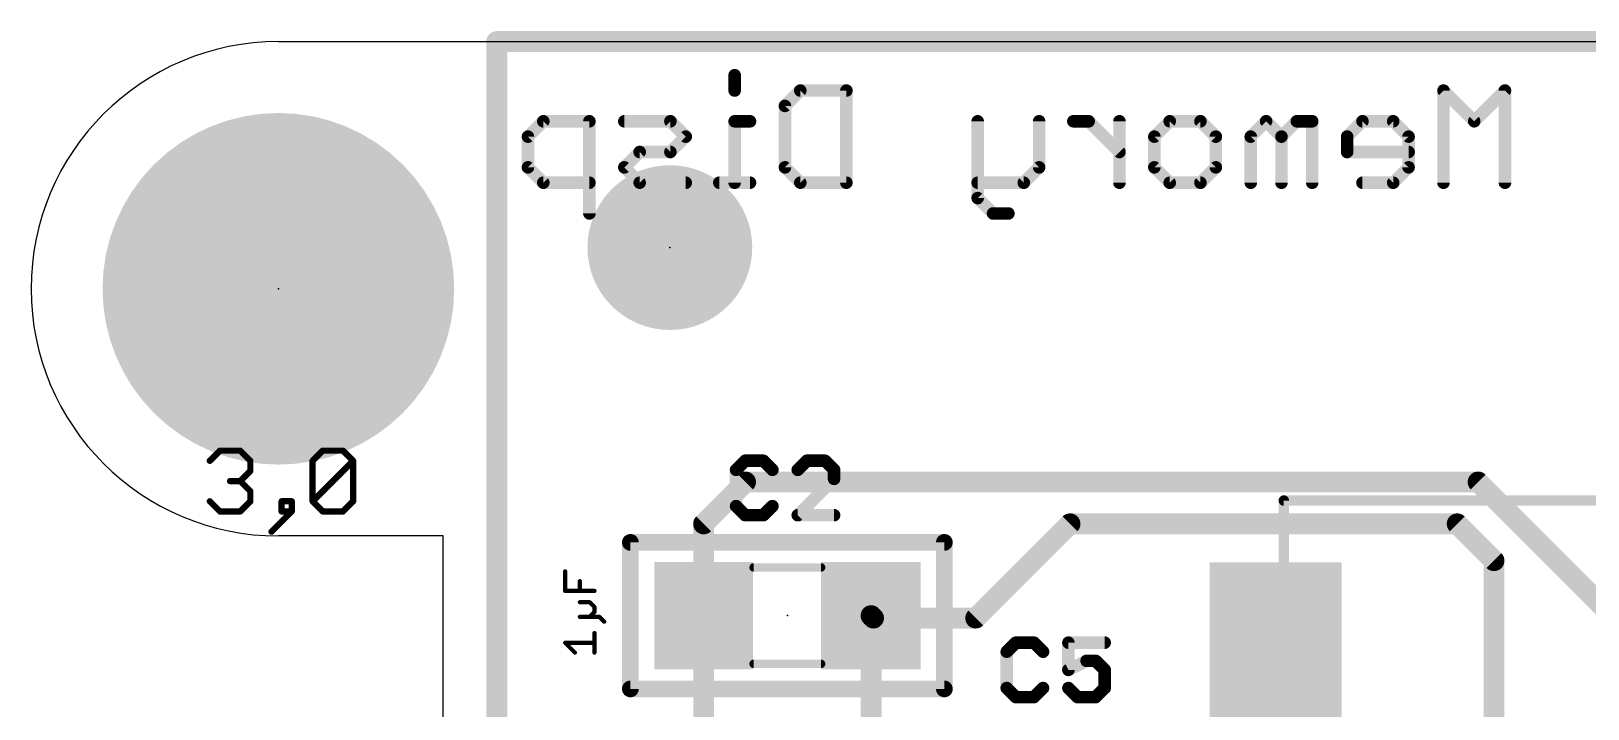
# Model space of a CAD drawing. Extents: x 0 to 40, y -0.1 to 39.1.
# Drawn here: x -0.03 to 18.86, y 30.9 to 39.13 of the extents above; entities that cross this region are included whole.
import ezdxf

# ---------------------------------------------------------------- set-up
doc = ezdxf.new("R2010")
doc.units = 0
for name, color, linetype in [('1', 12, 'CONTINUOUS'), ('16', 132, 'CONTINUOUS'), ('17', 110, 'CONTINUOUS'), ('20', 53, 'CONTINUOUS'), ('21', 40, 'CONTINUOUS'), ('22', 40, 'CONTINUOUS'), ('23', 53, 'CONTINUOUS'), ('25', 253, 'CONTINUOUS'), ('27', 253, 'CONTINUOUS'), ('39', 12, 'CONTINUOUS'), ('40', 132, 'CONTINUOUS'), ('41', 12, 'CONTINUOUS'), ('42', 132, 'CONTINUOUS'), ('43', 110, 'CONTINUOUS'), ('48', 253, 'CONTINUOUS'), ('51', 253, 'CONTINUOUS')]:
    doc.layers.add(name, color=color, linetype=linetype)

# ---------------------------------------------------------------- blocks, each defined once
blk = doc.blocks.new('RECT')
blk.add_solid([(-0.5, -0.5), (0.5, -0.5), (-0.5, 0.5), (0.5, 0.5)])
blk = doc.blocks.new('PIE')
at = {"const_width": 0.5}
blk.add_lwpolyline([(0, -0.25, 1), (0, 0.25, 1), (0, -0.25)], format="xyb", dxfattribs=at)
blk = doc.blocks.new('ROUNDP')
at = {"const_width": 0.5}
blk.add_lwpolyline([(0, -0.25, 1), (0, 0.25, 1), (0, -0.25)], format="xyb", dxfattribs=at)

msp = doc.modelspace()

# ---------------------------------------------------------------- linework, layer by layer
at = {"layer": '1', "const_width": 0.254}
for points in [[(5.618, 39), (34.318, 39)], [(5.618, 0), (5.618, 39)], [(8.636, 33.655), (8.128, 33.147)], [(17.526, 33.655), (8.636, 33.655)], [(19.718, 31.463), (17.526, 33.655)], [(8.128, 33.147), (8.128, 32.033)], [(12.573, 33.147), (11.43, 32.004)], [(17.272, 33.147), (12.573, 33.147)], [(17.718, 32.701), (17.272, 33.147)], [(17.718, 28.43), (17.718, 32.701)], [(8.128, 32.033), (8.128, 29.943)], [(10.16, 32.033), (10.16, 29.874)], [(10.189, 32.004), (10.16, 32.033)], [(11.43, 32.004), (10.189, 32.004)]]:
    msp.add_lwpolyline(points, dxfattribs=at)
at = {"layer": '1', "const_width": 0.127}
for points in [[(5.618, 39.0635, 1), (5.618, 38.9365)], [(5.6815, 39, 1), (5.5545, 39)], [(8.636, 33.7185, 1), (8.636, 33.5915)], [(8.6809, 33.6101, 1), (8.5911, 33.6999)], [(17.5709, 33.6999, 1), (17.4811, 33.6101)], [(17.526, 33.5915, 1), (17.526, 33.7185)], [(8.1915, 33.147, 1), (8.0645, 33.147)], [(8.0831, 33.1919, 1), (8.1729, 33.1021)], [(12.573, 33.2105, 1), (12.573, 33.0835)], [(12.6179, 33.1021, 1), (12.5281, 33.1919)], [(17.3169, 33.1919, 1), (17.2271, 33.1021)], [(17.272, 33.0835, 1), (17.272, 33.2105)], [(17.7815, 32.701, 1), (17.6545, 32.701)], [(17.6731, 32.6561, 1), (17.7629, 32.7459)], [(8.1915, 32.033, 1), (8.0645, 32.033)], [(10.2235, 32.033, 1), (10.0965, 32.033)], [(10.2049, 32.0779, 1), (10.1151, 31.9881)], [(10.189, 32.0675, 1), (10.189, 31.9405)], [(10.1441, 31.9591, 1), (10.2339, 32.0489)], [(11.3851, 32.0489, 1), (11.4749, 31.9591)], [(11.43, 31.9405, 1), (11.43, 32.0675)], [(8.0645, 32.033, 1), (8.1915, 32.033)]]:
    msp.add_lwpolyline(points, format="xyb", dxfattribs=at)
at = {"layer": '16', "const_width": 0.254}
for points in [[(34.318, 39), (5.618, 39)], [(5.618, 39), (5.618, 0)]]:
    msp.add_lwpolyline(points, dxfattribs=at)
at = {"layer": '16', "const_width": 0.127}
for points in [[(5.618, 39.0635, 1), (5.618, 38.9365)], [(5.6815, 39, 1), (5.5545, 39)]]:
    msp.add_lwpolyline(points, format="xyb", dxfattribs=at)
at = {"layer": '20'}
for p, q in [((2.968, 39), (36.968, 39)), ((4.968, 33), (2.968, 33)), ((4.968, 6), (4.968, 33))]:
    msp.add_line(p, q, dxfattribs=at)
for start, end in [(90, 180), (180, 270)]:
    msp.add_arc((2.968, 36), 3, start, end, dxfattribs=at)
at = {"layer": '21'}
for points, const_width in [([(2.968, 33.968, 1), (2.968, 38.032, 1), (2.968, 33.968)], 0.2032), ([(7.239, 32.9728, 1), (7.239, 32.8712)], 0.1016), ([(7.2898, 32.922, 1), (7.1882, 32.922)], 0.1016), ([(11.0998, 32.922, 1), (10.9982, 32.922)], 0.1016), ([(11.049, 32.8712, 1), (11.049, 32.9728)], 0.1016), ([(7.239, 31.1948, 1), (7.239, 31.0932)], 0.1016), ([(7.1882, 31.144, 1), (7.2898, 31.144)], 0.1016), ([(10.9982, 31.144, 1), (11.0998, 31.144)], 0.1016), ([(11.049, 31.0932, 1), (11.049, 31.1948)], 0.1016)]:
    msp.add_lwpolyline(points, format="xyb", dxfattribs=dict(at, const_width=const_width))
at = {"layer": '21', "const_width": 0.2032}
for points in [[(7.239, 32.922), (11.049, 32.922)], [(7.239, 31.144), (7.239, 32.922)], [(11.049, 32.922), (11.049, 31.144)], [(11.049, 31.144), (7.239, 31.144)]]:
    msp.add_lwpolyline(points, dxfattribs=at)
at = {"layer": '22', "const_width": 0.1524}
for points in [[(8.5043, 38.5922), (8.5043, 38.4058)], [(9.1145, 38.2193), (9.3009, 38.4058)], [(9.3009, 38.4058), (9.8602, 38.4058)], [(9.8602, 38.4058), (9.8602, 37.2872)], [(17.4782, 38.0329), (17.1053, 38.4058)], [(17.1053, 38.4058), (17.1053, 37.2872)], [(17.851, 38.4058), (17.4782, 38.0329)], [(17.851, 37.2872), (17.851, 38.4058)], [(9.1145, 37.4736), (9.1145, 38.2193)], [(6.1825, 38.0329), (5.9961, 37.8465)], [(6.7418, 38.0329), (6.1825, 38.0329)], [(6.7418, 36.9143), (6.7418, 38.0329)], [(7.7248, 38.0329), (7.1655, 38.0329)], [(7.9112, 37.8465), (7.7248, 38.0329)], [(8.6908, 38.0329), (8.5043, 38.0329)], [(8.5043, 38.0329), (8.5043, 37.2872)], [(11.4533, 38.0329), (11.4533, 37.1008)], [(12.199, 38.0329), (12.199, 37.4736)], [(12.8006, 38.0329), (12.6142, 38.0329)], [(13.1735, 37.6601), (12.8006, 38.0329)], [(13.1735, 37.2872), (13.1735, 38.0329)], [(13.5972, 37.8465), (13.7836, 38.0329)], [(13.7836, 38.0329), (14.1564, 38.0329)], [(14.1564, 38.0329), (14.3429, 37.8465)], [(14.953, 38.0329), (14.7666, 37.8465)], [(15.1394, 37.8465), (14.953, 38.0329)], [(15.3258, 38.0329), (15.1394, 37.8465)], [(15.5123, 38.0329), (15.3258, 38.0329)], [(15.5123, 37.2872), (15.5123, 38.0329)], [(16.1224, 38.0329), (15.9359, 37.8465)], [(16.4952, 38.0329), (16.1224, 38.0329)], [(16.6817, 37.8465), (16.4952, 38.0329)], [(5.9961, 37.8465), (5.9961, 37.4736)], [(7.7248, 37.6601), (7.9112, 37.8465)], [(13.5972, 37.4736), (13.5972, 37.8465)], [(14.3429, 37.8465), (14.3429, 37.4736)], [(14.7666, 37.8465), (14.7666, 37.2872)], [(15.1394, 37.8465), (15.1394, 37.2872)], [(15.9359, 37.8465), (15.9359, 37.6601)], [(16.6817, 37.4736), (16.6817, 37.8465)], [(7.1655, 37.4736), (7.3519, 37.6601)], [(7.3519, 37.6601), (7.7248, 37.6601)], [(15.9359, 37.6601), (16.6817, 37.6601)], [(5.9961, 37.4736), (6.1825, 37.2872)], [(7.3519, 37.2872), (7.1655, 37.4736)], [(9.3009, 37.2872), (9.1145, 37.4736)], [(12.199, 37.4736), (12.0125, 37.2872)], [(13.7836, 37.2872), (13.5972, 37.4736)], [(14.3429, 37.4736), (14.1564, 37.2872)], [(16.4952, 37.2872), (16.6817, 37.4736)], [(6.1825, 37.2872), (6.7418, 37.2872)], [(7.9112, 37.2872), (7.3519, 37.2872)], [(8.6908, 37.2872), (8.3179, 37.2872)], [(9.8602, 37.2872), (9.3009, 37.2872)], [(12.0125, 37.2872), (11.4533, 37.2872)], [(14.1564, 37.2872), (13.7836, 37.2872)], [(16.1224, 37.2872), (16.4952, 37.2872)], [(11.4533, 37.1008), (11.6397, 36.9143)], [(11.6397, 36.9143), (11.8261, 36.9143)]]:
    msp.add_lwpolyline(points, dxfattribs=at)
at = {"layer": '22', "const_width": 0.0762}
for points in [[(8.5424, 38.5922, 1), (8.4662, 38.5922)], [(8.4662, 38.4058, 1), (8.5424, 38.4058)], [(9.3009, 38.4439, 1), (9.3009, 38.3677)], [(9.3278, 38.3788, 1), (9.274, 38.4327)], [(9.8983, 38.4058, 1), (9.8221, 38.4058)], [(9.8602, 38.3677, 1), (9.8602, 38.4439)], [(17.1323, 38.4327, 1), (17.0784, 38.3788)], [(17.1434, 38.4058, 1), (17.0672, 38.4058)], [(17.8891, 38.4058, 1), (17.8129, 38.4058)], [(17.878, 38.3788, 1), (17.8241, 38.4327)], [(9.0875, 38.2463, 1), (9.1414, 38.1924)], [(9.1526, 38.2193, 1), (9.0764, 38.2193)], [(6.1825, 38.071, 1), (6.1825, 37.9948)], [(6.2094, 38.006, 1), (6.1556, 38.0598)], [(6.7799, 38.0329, 1), (6.7037, 38.0329)], [(6.7418, 37.9948, 1), (6.7418, 38.071)], [(7.1655, 38.071, 1), (7.1655, 37.9948)], [(7.7517, 38.0598, 1), (7.6978, 38.006)], [(7.7248, 37.9948, 1), (7.7248, 38.071)], [(8.5043, 38.071, 1), (8.5043, 37.9948)], [(8.5424, 38.0329, 1), (8.4662, 38.0329)], [(8.6908, 37.9948, 1), (8.6908, 38.071)], [(11.4914, 38.0329, 1), (11.4152, 38.0329)], [(12.2371, 38.0329, 1), (12.1609, 38.0329)], [(12.6142, 38.071, 1), (12.6142, 37.9948)], [(12.8276, 38.0598, 1), (12.7737, 38.006)], [(12.8006, 37.9948, 1), (12.8006, 38.071)], [(13.2116, 38.0329, 1), (13.1354, 38.0329)], [(13.7836, 38.071, 1), (13.7836, 37.9948)], [(13.8105, 38.006, 1), (13.7566, 38.0598)], [(14.1834, 38.0598, 1), (14.1295, 38.006)], [(14.1564, 37.9948, 1), (14.1564, 38.071)], [(14.9799, 38.0598, 1), (14.926, 38.006)], [(14.9799, 38.006, 1), (14.926, 38.0598)], [(15.3258, 38.071, 1), (15.3258, 37.9948)], [(15.3528, 38.006, 1), (15.2989, 38.0598)], [(15.5504, 38.0329, 1), (15.4742, 38.0329)], [(15.5123, 37.9948, 1), (15.5123, 38.071)], [(16.1224, 38.071, 1), (16.1224, 37.9948)], [(16.1493, 38.006, 1), (16.0954, 38.0598)], [(16.5222, 38.0598, 1), (16.4683, 38.006)], [(16.4952, 37.9948, 1), (16.4952, 38.071)], [(17.4513, 38.0598, 1), (17.5051, 38.006)], [(17.4513, 38.006, 1), (17.5051, 38.0598)], [(5.9691, 37.8734, 1), (6.023, 37.8195)], [(6.0342, 37.8465, 1), (5.958, 37.8465)], [(7.9381, 37.8195, 1), (7.8842, 37.8734)], [(7.8842, 37.8195, 1), (7.9381, 37.8734)], [(13.5702, 37.8734, 1), (13.6241, 37.8195)], [(13.6353, 37.8465, 1), (13.5591, 37.8465)], [(14.381, 37.8465, 1), (14.3048, 37.8465)], [(14.3159, 37.8195, 1), (14.3698, 37.8734)], [(14.7396, 37.8734, 1), (14.7935, 37.8195)], [(14.8047, 37.8465, 1), (14.7285, 37.8465)], [(15.1775, 37.8465, 1), (15.1013, 37.8465)], [(15.1125, 37.8734, 1), (15.1663, 37.8195)], [(15.1125, 37.8195, 1), (15.1663, 37.8734)], [(15.974, 37.8465, 1), (15.8978, 37.8465)], [(15.909, 37.8734, 1), (15.9629, 37.8195)], [(16.7198, 37.8465, 1), (16.6436, 37.8465)], [(16.6547, 37.8195, 1), (16.7086, 37.8734)], [(7.3519, 37.6982, 1), (7.3519, 37.622)], [(7.3788, 37.6331, 1), (7.325, 37.687)], [(7.6978, 37.687, 1), (7.7517, 37.6331)], [(7.7248, 37.622, 1), (7.7248, 37.6982)], [(13.1465, 37.6331, 1), (13.2004, 37.687)], [(15.9359, 37.6982, 1), (15.9359, 37.622)], [(15.8978, 37.6601, 1), (15.974, 37.6601)], [(16.6817, 37.622, 1), (16.6817, 37.6982)], [(6.023, 37.5006, 1), (5.9691, 37.4467)], [(5.958, 37.4736, 1), (6.0342, 37.4736)], [(7.1924, 37.5006, 1), (7.1385, 37.4467)], [(7.1385, 37.5006, 1), (7.1924, 37.4467)], [(9.1414, 37.5006, 1), (9.0875, 37.4467)], [(9.0764, 37.4736, 1), (9.1526, 37.4736)], [(12.1609, 37.4736, 1), (12.2371, 37.4736)], [(12.2259, 37.4467, 1), (12.172, 37.5006)], [(13.6241, 37.5006, 1), (13.5702, 37.4467)], [(13.5591, 37.4736, 1), (13.6353, 37.4736)], [(14.3048, 37.4736, 1), (14.381, 37.4736)], [(14.3698, 37.4467, 1), (14.3159, 37.5006)], [(16.6436, 37.4736, 1), (16.7198, 37.4736)], [(16.7086, 37.4467, 1), (16.6547, 37.5006)], [(6.1825, 37.3253, 1), (6.1825, 37.2491)], [(6.1556, 37.2603, 1), (6.2094, 37.3141)], [(6.7418, 37.2491, 1), (6.7418, 37.3253)], [(7.3519, 37.3253, 1), (7.3519, 37.2491)], [(7.325, 37.2603, 1), (7.3788, 37.3141)], [(7.9112, 37.2491, 1), (7.9112, 37.3253)], [(8.3179, 37.3253, 1), (8.3179, 37.2491)], [(8.4662, 37.2872, 1), (8.5424, 37.2872)], [(8.6908, 37.2491, 1), (8.6908, 37.3253)], [(9.3009, 37.3253, 1), (9.3009, 37.2491)], [(9.274, 37.2603, 1), (9.3278, 37.3141)], [(9.8221, 37.2872, 1), (9.8983, 37.2872)], [(9.8602, 37.2491, 1), (9.8602, 37.3253)], [(11.4533, 37.3253, 1), (11.4533, 37.2491)], [(11.9856, 37.3141, 1), (12.0395, 37.2603)], [(12.0125, 37.2491, 1), (12.0125, 37.3253)], [(13.1354, 37.2872, 1), (13.2116, 37.2872)], [(13.7836, 37.3253, 1), (13.7836, 37.2491)], [(13.7566, 37.2603, 1), (13.8105, 37.3141)], [(14.1295, 37.3141, 1), (14.1834, 37.2603)], [(14.1564, 37.2491, 1), (14.1564, 37.3253)], [(14.7285, 37.2872, 1), (14.8047, 37.2872)], [(15.1013, 37.2872, 1), (15.1775, 37.2872)], [(15.4742, 37.2872, 1), (15.5504, 37.2872)], [(16.1224, 37.3253, 1), (16.1224, 37.2491)], [(16.4683, 37.3141, 1), (16.5222, 37.2603)], [(16.4952, 37.2491, 1), (16.4952, 37.3253)], [(17.0672, 37.2872, 1), (17.1434, 37.2872)], [(17.8129, 37.2872, 1), (17.8891, 37.2872)], [(11.4802, 37.1277, 1), (11.4263, 37.0738)], [(11.4152, 37.1008, 1), (11.4914, 37.1008)], [(6.7037, 36.9143, 1), (6.7799, 36.9143)], [(11.6397, 36.9524, 1), (11.6397, 36.8762)], [(11.6127, 36.8874, 1), (11.6666, 36.9413)], [(11.8261, 36.8762, 1), (11.8261, 36.9524)]]:
    msp.add_lwpolyline(points, format="xyb", dxfattribs=at)
at = {"layer": '23'}
for p in [(7.718, 36.5), (2.968, 36), (9.144, 32.033)]:
    msp.add_point(p, dxfattribs=at)
at = {"layer": '25', "const_width": 0.1524}
for points in [[(8.6319, 33.9132), (8.5217, 33.803)], [(8.5217, 33.803), (8.5217, 33.3624)], [(8.8522, 33.9132), (8.6319, 33.9132)], [(8.9623, 33.803), (8.8522, 33.9132)], [(9.3803, 33.9132), (9.2701, 33.803)], [(9.6006, 33.9132), (9.3803, 33.9132)], [(9.7108, 33.803), (9.6006, 33.9132)], [(9.7108, 33.6928), (9.7108, 33.803)], [(9.2701, 33.2522), (9.7108, 33.6928)], [(8.5217, 33.3624), (8.6319, 33.2522)], [(8.8522, 33.2522), (8.9623, 33.3624)], [(8.6319, 33.2522), (8.8522, 33.2522)], [(9.7108, 33.2522), (9.2701, 33.2522)], [(11.9159, 31.7052), (11.8057, 31.595)], [(12.1362, 31.7052), (11.9159, 31.7052)], [(12.2463, 31.595), (12.1362, 31.7052)], [(12.9948, 31.7052), (12.5541, 31.7052)], [(12.5541, 31.7052), (12.5541, 31.3747)], [(11.8057, 31.595), (11.8057, 31.1544)], [(12.5541, 31.3747), (12.7744, 31.4848)], [(12.7744, 31.4848), (12.8846, 31.4848)], [(12.8846, 31.4848), (12.9948, 31.3747)], [(12.9948, 31.3747), (12.9948, 31.1544)], [(11.8057, 31.1544), (11.9159, 31.0442)], [(12.1362, 31.0442), (12.2463, 31.1544)], [(12.6643, 31.0442), (12.5541, 31.1544)], [(12.9948, 31.1544), (12.8846, 31.0442)], [(11.9159, 31.0442), (12.1362, 31.0442)], [(12.8846, 31.0442), (12.6643, 31.0442)]]:
    msp.add_lwpolyline(points, dxfattribs=at)
at = {"layer": '25', "const_width": 0.0762}
for points in [[(8.5598, 33.803, 1), (8.4836, 33.803)], [(8.4948, 33.8299, 1), (8.5486, 33.7761)], [(8.6319, 33.9513, 1), (8.6319, 33.8751)], [(8.6588, 33.8862, 1), (8.6049, 33.9401)], [(8.8791, 33.9401, 1), (8.8252, 33.8862)], [(8.8522, 33.8751, 1), (8.8522, 33.9513)], [(8.9354, 33.7761, 1), (8.9893, 33.8299)], [(9.2432, 33.8299, 1), (9.2971, 33.7761)], [(9.3803, 33.9513, 1), (9.3803, 33.8751)], [(9.4072, 33.8862, 1), (9.3533, 33.9401)], [(9.6275, 33.9401, 1), (9.5737, 33.8862)], [(9.6006, 33.8751, 1), (9.6006, 33.9513)], [(9.7489, 33.803, 1), (9.6727, 33.803)], [(9.6838, 33.7761, 1), (9.7377, 33.8299)], [(9.6727, 33.6928, 1), (9.7489, 33.6928)], [(9.7377, 33.6659, 1), (9.6838, 33.7198)], [(8.5486, 33.3893, 1), (8.4948, 33.3354)], [(8.9893, 33.3354, 1), (8.9354, 33.3893)], [(8.4836, 33.3624, 1), (8.5598, 33.3624)], [(8.6319, 33.2903, 1), (8.6319, 33.2141)], [(8.6049, 33.2253, 1), (8.6588, 33.2791)], [(8.8252, 33.2791, 1), (8.8791, 33.2253)], [(8.8522, 33.2141, 1), (8.8522, 33.2903)], [(9.2701, 33.2903, 1), (9.2701, 33.2141)], [(9.2432, 33.2791, 1), (9.2971, 33.2253)], [(9.7108, 33.2141, 1), (9.7108, 33.2903)], [(11.9159, 31.7433, 1), (11.9159, 31.6671)], [(11.9428, 31.6782, 1), (11.8889, 31.7321)], [(12.1631, 31.7321, 1), (12.1092, 31.6782)], [(12.1362, 31.6671, 1), (12.1362, 31.7433)], [(12.5541, 31.7433, 1), (12.5541, 31.6671)], [(12.5922, 31.7052, 1), (12.516, 31.7052)], [(12.9948, 31.6671, 1), (12.9948, 31.7433)], [(11.8438, 31.595, 1), (11.7676, 31.595)], [(11.7788, 31.6219, 1), (11.8326, 31.5681)], [(12.2194, 31.5681, 1), (12.2733, 31.6219)], [(12.7744, 31.5229, 1), (12.7744, 31.4467)], [(12.7915, 31.4508, 1), (12.7574, 31.5189)], [(12.9115, 31.5118, 1), (12.8577, 31.4579)], [(12.8846, 31.4467, 1), (12.8846, 31.5229)], [(12.5371, 31.4088, 1), (12.5712, 31.3406)], [(12.516, 31.3747, 1), (12.5922, 31.3747)], [(13.0329, 31.3747, 1), (12.9567, 31.3747)], [(12.9678, 31.3477, 1), (13.0217, 31.4016)], [(11.8326, 31.1813, 1), (11.7788, 31.1274)], [(11.7676, 31.1544, 1), (11.8438, 31.1544)], [(12.2733, 31.1274, 1), (12.2194, 31.1813)], [(12.5811, 31.1813, 1), (12.5272, 31.1274)], [(12.9567, 31.1544, 1), (13.0329, 31.1544)], [(13.0217, 31.1274, 1), (12.9678, 31.1813)], [(11.9159, 31.0823, 1), (11.9159, 31.0061)], [(11.8889, 31.0173, 1), (11.9428, 31.0711)], [(12.1092, 31.0711, 1), (12.1631, 31.0173)], [(12.1362, 31.0061, 1), (12.1362, 31.0823)], [(12.6643, 31.0823, 1), (12.6643, 31.0061)], [(12.6373, 31.0173, 1), (12.6912, 31.0711)], [(12.8577, 31.0711, 1), (12.9115, 31.0173)], [(12.8846, 31.0061, 1), (12.8846, 31.0823)]]:
    msp.add_lwpolyline(points, format="xyb", dxfattribs=at)
at = {"layer": '27', "const_width": 0.0508}
for points in [[(6.4477, 32.3334), (6.4477, 32.5707)], [(6.8036, 32.3334), (6.4477, 32.3334)], [(6.6257, 32.3334), (6.6257, 32.452)], [(6.7443, 32.1965), (6.6257, 32.1965)], [(6.8036, 32.1372), (6.7443, 32.1965)], [(6.8036, 32.0778), (6.8036, 32.1372)], [(6.6257, 32.0185), (6.7443, 32.0185)], [(6.7443, 32.0185), (6.8036, 32.0778)], [(6.7443, 32.0185), (6.8629, 32.0185)], [(6.8629, 32.0185), (6.9222, 31.9592)], [(6.8036, 31.585), (6.8036, 31.8223)], [(6.5663, 31.585), (6.4477, 31.7036)], [(6.4477, 31.7036), (6.8036, 31.7036)]]:
    msp.add_lwpolyline(points, dxfattribs=at)
at = {"layer": '27', "const_width": 0.0254}
for points in [[(6.4604, 32.5707, 1), (6.435, 32.5707)], [(6.4477, 32.3461, 1), (6.4477, 32.3207)], [(6.435, 32.3334, 1), (6.4604, 32.3334)], [(6.6383, 32.452, 1), (6.613, 32.452)], [(6.613, 32.3334, 1), (6.6383, 32.3334)], [(6.8036, 32.3207, 1), (6.8036, 32.3461)], [(6.6257, 32.2092, 1), (6.6257, 32.1838)], [(6.7533, 32.2055, 1), (6.7353, 32.1875)], [(6.7443, 32.1838, 1), (6.7443, 32.2092)], [(6.8163, 32.1372, 1), (6.7909, 32.1372)], [(6.7946, 32.1282, 1), (6.8126, 32.1461)], [(6.6257, 32.0312, 1), (6.6257, 32.0058)], [(6.7443, 32.0312, 1), (6.7443, 32.0058)], [(6.7353, 32.0275, 1), (6.7533, 32.0095)], [(6.7443, 32.0058, 1), (6.7443, 32.0312)], [(6.7909, 32.0778, 1), (6.8163, 32.0778)], [(6.8126, 32.0689, 1), (6.7946, 32.0868)], [(6.8719, 32.0275, 1), (6.8539, 32.0095)], [(6.8629, 32.0058, 1), (6.8629, 32.0312)], [(6.9133, 31.9502, 1), (6.9312, 31.9682)], [(6.8163, 31.8223, 1), (6.7909, 31.8223)], [(6.4567, 31.7126, 1), (6.4387, 31.6947)], [(6.4477, 31.7163, 1), (6.4477, 31.6909)], [(6.5574, 31.576, 1), (6.5753, 31.594)], [(6.7909, 31.585, 1), (6.8163, 31.585)], [(6.8036, 31.6909, 1), (6.8036, 31.7163)]]:
    msp.add_lwpolyline(points, format="xyb", dxfattribs=at)
at = {"layer": '39'}
for points, const_width in [([(2.968, 35, 1), (2.968, 37, 1), (2.968, 35)], 2.032), ([(7.718, 37.25, 0.4142), (6.968, 36.5)], 0.5), ([(8.468, 36.5, 0.4142), (7.718, 37.25)], 0.5), ([(7.718, 37.375, 1), (7.718, 37.125)], 0.25), ([(7.718, 37.125, 1), (7.718, 37.375)], 0.25), ([(6.968, 36.5, 0.4142), (7.718, 35.75)], 0.5), ([(7.093, 36.5, 1), (6.843, 36.5)], 0.25), ([(7.718, 35.75, 0.4142), (8.468, 36.5)], 0.5), ([(8.593, 36.5, 1), (8.343, 36.5)], 0.25), ([(6.843, 36.5, 1), (7.093, 36.5)], 0.25), ([(8.343, 36.5, 1), (8.593, 36.5)], 0.25), ([(7.718, 35.875, 1), (7.718, 35.625)], 0.25), ([(7.718, 35.625, 1), (7.718, 35.875)], 0.25)]:
    msp.add_lwpolyline(points, format="xyb", dxfattribs=dict(at, const_width=const_width))
at = {"layer": '40', "const_width": 2.032}
msp.add_lwpolyline([(2.968, 35, 1), (2.968, 37, 1), (2.968, 35)], format="xyb", dxfattribs=at)
at = {"layer": '41'}
for points, const_width in [([(2.968, 35, 1), (2.968, 37, 1), (2.968, 35)], 2.032), ([(7.718, 37.25, 0.4142), (6.968, 36.5)], 0.5), ([(8.468, 36.5, 0.4142), (7.718, 37.25)], 0.5), ([(7.718, 37.375, 1), (7.718, 37.125)], 0.25), ([(7.718, 37.125, 1), (7.718, 37.375)], 0.25), ([(6.968, 36.5, 0.4142), (7.718, 35.75)], 0.5), ([(7.093, 36.5, 1), (6.843, 36.5)], 0.25), ([(7.718, 35.75, 0.4142), (8.468, 36.5)], 0.5), ([(8.593, 36.5, 1), (8.343, 36.5)], 0.25), ([(6.843, 36.5, 1), (7.093, 36.5)], 0.25), ([(8.343, 36.5, 1), (8.593, 36.5)], 0.25), ([(7.718, 35.875, 1), (7.718, 35.625)], 0.25), ([(7.718, 35.625, 1), (7.718, 35.875)], 0.25)]:
    msp.add_lwpolyline(points, format="xyb", dxfattribs=dict(at, const_width=const_width))
at = {"layer": '42', "const_width": 2.032}
msp.add_lwpolyline([(2.968, 35, 1), (2.968, 37, 1), (2.968, 35)], format="xyb", dxfattribs=at)
at = {"layer": '43', "const_width": 2.032}
msp.add_lwpolyline([(2.968, 35, 1), (2.968, 37, 1), (2.968, 35)], format="xyb", dxfattribs=at)
at = {"layer": '48', "const_width": 0.0762}
for points in [[(2.1361, 33.9125), (2.259, 34.0353)], [(2.259, 34.0353), (2.5047, 34.0353)], [(2.5047, 34.0353), (2.6276, 33.9125)], [(3.3835, 33.9125), (3.5063, 34.0353)], [(3.5063, 34.0353), (3.7521, 34.0353)], [(3.7521, 34.0353), (3.8749, 33.9125)], [(2.6276, 33.7896), (2.5047, 33.6667)], [(2.6276, 33.9125), (2.6276, 33.7896)], [(3.3835, 33.421), (3.3835, 33.9125)], [(3.3835, 33.421), (3.8749, 33.9125)], [(3.8749, 33.9125), (3.8749, 33.421)], [(2.5047, 33.6667), (2.3818, 33.6667)], [(2.5047, 33.6667), (2.6276, 33.5438)], [(2.259, 33.2981), (2.1361, 33.421)], [(2.6276, 33.421), (2.5047, 33.2981)], [(2.6276, 33.5438), (2.6276, 33.421)], [(3.1303, 33.421), (3.0074, 33.421)], [(3.0074, 33.421), (3.0074, 33.2981)], [(3.1303, 33.2981), (3.1303, 33.421)], [(3.5063, 33.2981), (3.3835, 33.421)], [(3.8749, 33.421), (3.7521, 33.2981)], [(2.5047, 33.2981), (2.259, 33.2981)], [(2.8845, 33.0524), (3.1303, 33.2981)], [(3.0074, 33.2981), (3.1303, 33.2981)], [(3.7521, 33.2981), (3.5063, 33.2981)]]:
    msp.add_lwpolyline(points, dxfattribs=at)
at = {"layer": '48', "const_width": 0.0381}
for points in [[(2.259, 34.0544, 1), (2.259, 34.0163)], [(2.2724, 34.0219, 1), (2.2455, 34.0488)], [(2.5182, 34.0488, 1), (2.4912, 34.0219)], [(2.5047, 34.0163, 1), (2.5047, 34.0544)], [(3.5063, 34.0544, 1), (3.5063, 34.0163)], [(3.5198, 34.0219, 1), (3.4929, 34.0488)], [(3.7655, 34.0488, 1), (3.7386, 34.0219)], [(3.7521, 34.0163, 1), (3.7521, 34.0544)], [(2.1226, 33.9259, 1), (2.1496, 33.899)], [(2.6466, 33.9125, 1), (2.6085, 33.9125)], [(2.6141, 33.899, 1), (2.6411, 33.9259)], [(2.6411, 33.7761, 1), (2.6141, 33.8031)], [(3.4025, 33.9125, 1), (3.3644, 33.9125)], [(3.37, 33.9259, 1), (3.3969, 33.899)], [(3.894, 33.9125, 1), (3.8559, 33.9125)], [(3.8884, 33.899, 1), (3.8615, 33.9259)], [(3.8615, 33.899, 1), (3.8884, 33.9259)], [(2.3818, 33.6858, 1), (2.3818, 33.6477)], [(2.5182, 33.6802, 1), (2.4912, 33.6532)], [(2.4912, 33.6802, 1), (2.5182, 33.6532)], [(2.5047, 33.6477, 1), (2.5047, 33.6858)], [(2.6085, 33.7896, 1), (2.6466, 33.7896)], [(2.1496, 33.4344, 1), (2.1226, 33.4075)], [(2.6466, 33.5438, 1), (2.6085, 33.5438)], [(2.6085, 33.421, 1), (2.6466, 33.421)], [(2.6141, 33.5304, 1), (2.6411, 33.5573)], [(2.6411, 33.4075, 1), (2.6141, 33.4344)], [(3.0264, 33.421, 1), (2.9883, 33.421)], [(3.0074, 33.44, 1), (3.0074, 33.4019)], [(3.1493, 33.421, 1), (3.1112, 33.421)], [(3.1303, 33.4019, 1), (3.1303, 33.44)], [(3.3644, 33.421, 1), (3.4025, 33.421)], [(3.3969, 33.4344, 1), (3.37, 33.4075)], [(3.37, 33.4344, 1), (3.3969, 33.4075)], [(3.8559, 33.421, 1), (3.894, 33.421)], [(3.8884, 33.4075, 1), (3.8615, 33.4344)], [(2.259, 33.3172, 1), (2.259, 33.2791)], [(2.2455, 33.2846, 1), (2.2724, 33.3116)], [(2.4912, 33.3116, 1), (2.5182, 33.2846)], [(2.5047, 33.2791, 1), (2.5047, 33.3172)], [(3.0074, 33.3172, 1), (3.0074, 33.2791)], [(2.9883, 33.2981, 1), (3.0264, 33.2981)], [(3.1112, 33.2981, 1), (3.1493, 33.2981)], [(3.1437, 33.2846, 1), (3.1168, 33.3116)], [(3.1303, 33.2791, 1), (3.1303, 33.3172)], [(3.5063, 33.3172, 1), (3.5063, 33.2791)], [(3.4929, 33.2846, 1), (3.5198, 33.3116)], [(3.7386, 33.3116, 1), (3.7655, 33.2846)], [(3.7521, 33.2791, 1), (3.7521, 33.3172)], [(2.871, 33.0658, 1), (2.898, 33.0389)]]:
    msp.add_lwpolyline(points, format="xyb", dxfattribs=at)
at = {"layer": '51'}
for points, const_width in [([(24.768, 33.43), (15.168, 33.43)], 0.127), ([(15.168, 29.03), (15.168, 33.43)], 0.127), ([(8.734, 32.618), (9.554, 32.618)], 0.1016), ([(8.734, 31.448), (9.554, 31.448)], 0.1016)]:
    msp.add_lwpolyline(points, dxfattribs=dict(at, const_width=const_width))
for points, const_width in [([(15.168, 33.4618, 1), (15.168, 33.3982)], 0.0635), ([(15.1998, 33.43, 1), (15.1363, 33.43)], 0.0635), ([(8.734, 32.6434, 1), (8.734, 32.5926)], 0.0508), ([(9.554, 32.5926, 1), (9.554, 32.6434)], 0.0508), ([(8.734, 31.4734, 1), (8.734, 31.4226)], 0.0508), ([(9.554, 31.4226, 1), (9.554, 31.4734)], 0.0508)]:
    msp.add_lwpolyline(points, format="xyb", dxfattribs=dict(at, const_width=const_width))

# ---------------------------------------------------------------- block references
at = {"layer": '1'}
msp.add_blockref('PIE', (7.718, 36.5), dxfattribs=at)
at = {"layer": '1', "xscale": 1.2, "yscale": 1.3}
for p in [(8.128, 32.033), (10.16, 32.033)]:
    msp.add_blockref('RECT', p, dxfattribs=at)
at = {"layer": '1', "xscale": 1.6, "yscale": 2.2, "rotation": 180}
msp.add_blockref('RECT', (15.068, 31.58), dxfattribs=at)
at = {"layer": '17', "xscale": 3.6, "yscale": 3.6}
msp.add_blockref('ROUNDP', (2.968, 36), dxfattribs=at)
msp.add_blockref('ROUNDP', (2.968, 36), dxfattribs=at)
at = {"layer": '51', "xscale": 0.65, "yscale": 1.3}
for p in [(8.4022, 32.033), (9.8754, 32.033)]:
    msp.add_blockref('RECT', p, dxfattribs=at)

doc.saveas('drawing.dxf')
